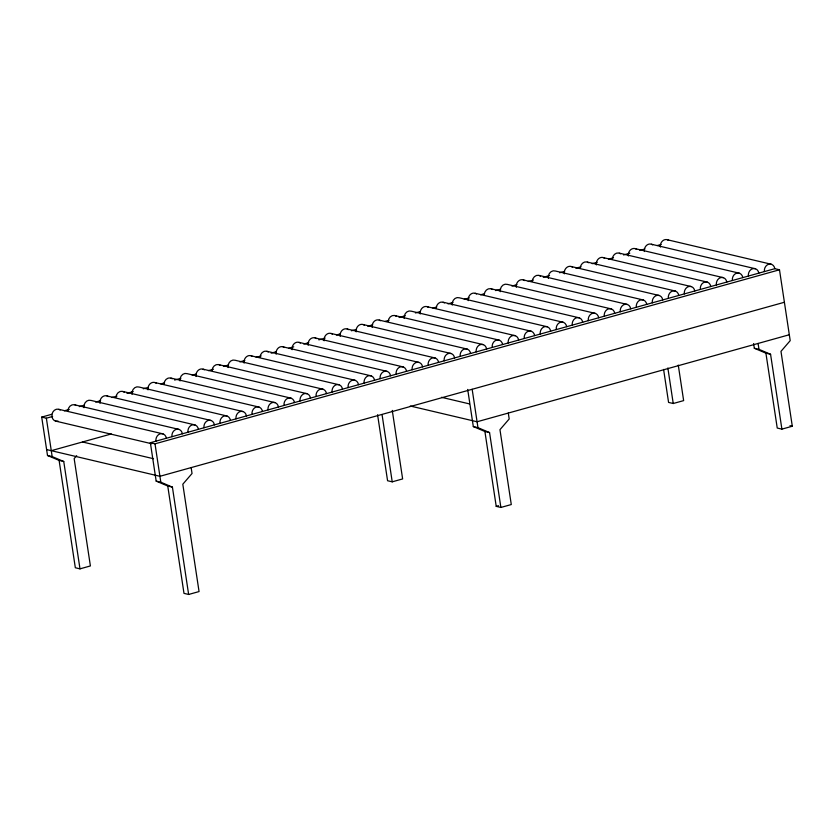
<?xml version="1.0" encoding="UTF-8"?>
<svg xmlns="http://www.w3.org/2000/svg" width="834" height="834" viewBox="0 0 834 834"><rect width="100%" height="100%" fill="white"/><g stroke="black" fill="none" stroke-linecap="round" stroke-linejoin="round"><path stroke-width="1.25" d="M76.676 455.677L74.163 458.596L90.395 565.942L79.991 568.851L75.331 567.745L59.099 460.399L47.507 455.489L41.7 417.104L51.729 414.3M64.27 410.808L69.285 409.411M79.324 406.617L84.338 405.22M95.618 402.071L100.633 400.674M111.923 397.526L116.937 396.129M126.966 393.335L133.242 391.594M143.271 388.79L148.285 387.393M160.826 383.901L164.59 382.848M174.619 380.054L180.895 378.313M192.174 375.164L195.938 374.112M208.479 370.619L213.494 369.222M223.522 366.428L228.537 365.031M239.827 361.883L244.842 360.486M256.132 357.338L261.146 355.941M271.175 353.147L276.19 351.75M288.731 348.258L293.745 346.861M303.774 344.067L308.788 342.659M318.828 339.865L325.093 338.124M336.383 334.976L340.147 333.923M351.427 330.785L356.441 329.388M367.731 326.24L372.746 324.843M385.287 321.351L389.051 320.298M399.079 317.504L405.345 315.752M415.384 312.958L420.399 311.562M432.94 308.069L436.693 307.016M447.983 303.868L452.998 302.471M464.288 299.333L469.302 297.936M480.582 294.788L484.346 293.735M495.636 290.597L500.65 289.2M511.93 286.052L516.955 284.655M528.235 281.506L533.249 280.109M543.288 277.315L549.554 275.564M559.583 272.77L564.597 271.373M575.887 268.225L580.902 266.828M592.192 263.68L597.207 262.283M608.486 259.145L613.501 257.748M623.54 254.943L629.806 253.202M639.834 250.408L644.859 249.001M657.39 245.509L661.154 244.466M41.7 417.104L46.36 418.199L52.625 416.447M51.27 450.683L111.349 433.941M191.153 467.603L192.039 473.503L182.813 484.21L199.055 591.567L188.64 594.465L172.409 487.119L167.749 486.013L156.167 481.103L150.36 442.718L774.828 268.684L779.488 269.789L790.205 340.647L780.978 351.364L792.3 426.237L781.896 429.135L777.236 428.04L765.914 353.168L754.322 348.258L753.613 343.535M150.36 442.718L155.009 443.824L779.488 269.789M784.398 302.262L159.93 476.297L46.61 449.578M789.308 334.747L477.079 421.764L410.276 406.012M377.583 414.738L387.57 480.728L392.22 481.833L402.634 478.924L392.261 410.401M663.593 369.42L668.576 402.415L673.236 403.51L683.64 400.612L678.271 365.083M467.697 389.436L473.316 426.57L484.898 431.48L496.22 506.353L498.534 505.706M496.22 506.353L500.88 507.447L511.284 504.549L499.962 429.677L509.188 418.97L508.302 413.059M667.45 239.775L771.45 264.295M651.437 244.237L755.437 268.757M635.425 248.699L739.424 273.218M619.412 253.161L723.422 277.68M603.409 257.623L707.409 282.142M587.397 262.084L691.396 286.604M571.384 266.546L675.384 291.066M659.371 295.528L555.371 271.008A6.13 5.233 -76.7 0 0 548.334 278.306M539.358 275.47L643.358 300M523.345 279.932L627.345 304.462M611.332 308.924L507.333 284.394A6.13 5.233 -76.7 0 0 500.296 291.692M754.322 348.258L758.982 349.352L770.564 354.262L781.896 429.135M765.914 353.168L770.564 354.262M491.32 288.856L595.32 313.386M475.307 293.328L579.307 317.848M563.294 322.31L459.294 297.79A6.13 5.233 -76.7 0 0 452.268 305.077M443.281 302.252L547.281 326.772M427.269 306.714L531.268 331.234M515.256 335.695L411.256 311.176A6.13 5.233 -76.7 0 0 404.229 318.463M395.243 315.638L499.253 340.157M379.23 320.1L483.24 344.619M363.228 324.562L467.228 349.081M789.975 425.684L792.3 426.237M347.215 329.023L451.215 353.543M331.202 333.485L435.202 358.005M315.189 337.947L419.189 362.467M299.177 342.409L403.176 366.929M283.164 346.871L387.164 371.391M267.151 351.333L371.151 375.853M441.499 397.307L469.396 403.885M251.138 355.795L355.138 380.314M339.125 384.787L235.125 360.257A6.13 5.233 -76.7 0 0 228.099 367.554M219.113 364.719L323.112 389.249M473.316 426.57L477.965 427.665L489.558 432.575L500.88 507.447M484.898 431.48L489.558 432.575M203.1 369.181L307.1 393.711M291.087 398.172L187.087 373.642A6.13 5.233 -76.7 0 0 180.061 380.94M171.074 378.104L275.074 402.634M155.061 382.577L259.072 407.096M243.059 411.558L139.049 387.039A6.13 5.233 -76.7 0 0 132.022 394.326M123.046 391.5L227.046 416.02M107.033 395.962L211.033 420.482M195.02 424.944L91.021 400.424A6.13 5.233 -76.7 0 0 83.984 407.711M75.008 404.886L179.008 429.406M58.995 409.348L162.995 433.868M55.336 421.024L151.725 443.751M82.493 441.978L153.519 458.721M47.507 455.489L52.167 456.584L63.749 461.494L79.991 568.851M156.167 481.103L160.816 482.208L172.409 487.119M59.099 460.399L63.749 461.494M188.64 594.465L183.991 593.37L167.749 486.013M758.085 343.452L758.982 349.352M667.857 367.982L673.236 403.51M472.159 389.28L477.965 427.665M382.055 414.571L392.22 481.833M155.009 443.824L160.816 482.208M46.36 418.199L52.167 456.584M764.424 271.582A6.13 5.233 -76.7 0 1 768.729 264.232A6.13 5.233 -76.7 0 1 774.828 268.684M58.057 421.097A6.13 5.233 -76.7 0 1 52.01 414.269A6.13 5.233 -76.7 0 1 60.215 409.984M155.958 441.155A6.13 5.233 -76.7 0 1 160.274 433.805A6.13 5.233 -76.7 0 1 166.373 438.257M67.919 410.599A6.13 5.233 -76.7 0 1 76.228 405.522M171.971 436.693A6.13 5.233 -76.7 0 1 176.287 429.343A6.13 5.233 -76.7 0 1 182.385 433.795M187.984 432.231A6.13 5.233 -76.7 0 1 192.3 424.881A6.13 5.233 -76.7 0 1 198.398 429.333M99.997 403.249A6.13 5.233 -76.7 0 1 102.384 396.901A6.13 5.233 -76.7 0 1 108.253 396.598M203.996 427.769A6.13 5.233 -76.7 0 1 208.312 420.419A6.13 5.233 -76.7 0 1 214.411 424.871M115.957 397.213A6.13 5.233 -76.7 0 1 124.266 392.136M220.009 423.307A6.13 5.233 -76.7 0 1 224.325 415.957A6.13 5.233 -76.7 0 1 230.413 420.409M236.022 418.845A6.13 5.233 -76.7 0 1 240.338 411.496A6.13 5.233 -76.7 0 1 246.426 415.947M148.035 389.864A6.13 5.233 -76.7 0 1 150.422 383.515A6.13 5.233 -76.7 0 1 156.281 383.213M252.035 414.383A6.13 5.233 -76.7 0 1 256.34 407.023A6.13 5.233 -76.7 0 1 262.439 411.485M163.996 383.817A6.13 5.233 -76.7 0 1 172.294 378.751M268.048 409.921A6.13 5.233 -76.7 0 1 272.353 402.561A6.13 5.233 -76.7 0 1 278.452 407.023M284.06 405.46A6.13 5.233 -76.7 0 1 288.366 398.099A6.13 5.233 -76.7 0 1 294.465 402.561M196.073 376.478A6.13 5.233 -76.7 0 1 198.461 370.119A6.13 5.233 -76.7 0 1 204.32 369.827M300.073 400.998A6.13 5.233 -76.7 0 1 304.379 393.638A6.13 5.233 -76.7 0 1 310.477 398.099M212.024 370.432A6.13 5.233 -76.7 0 1 220.332 365.365M316.086 396.536A6.13 5.233 -76.7 0 1 320.392 389.176A6.13 5.233 -76.7 0 1 326.49 393.638M332.099 392.074A6.13 5.233 -76.7 0 1 336.404 384.714A6.13 5.233 -76.7 0 1 342.503 389.176M244.101 363.092A6.13 5.233 -76.7 0 1 246.489 356.733A6.13 5.233 -76.7 0 1 252.358 356.431M348.112 387.612A6.13 5.233 -76.7 0 1 352.417 380.252A6.13 5.233 -76.7 0 1 358.516 384.714M260.062 357.046A6.13 5.233 -76.7 0 1 268.371 351.969M364.114 383.15A6.13 5.233 -76.7 0 1 368.43 375.79A6.13 5.233 -76.7 0 1 374.529 380.241M276.127 354.158A6.13 5.233 -76.7 0 1 278.514 347.809A6.13 5.233 -76.7 0 1 284.384 347.507M380.127 378.688A6.13 5.233 -76.7 0 1 384.443 371.328A6.13 5.233 -76.7 0 1 390.541 375.78M292.14 349.696A6.13 5.233 -76.7 0 1 294.527 343.347A6.13 5.233 -76.7 0 1 300.396 343.045M396.14 374.226A6.13 5.233 -76.7 0 1 400.456 366.866A6.13 5.233 -76.7 0 1 406.554 371.318M308.153 345.234A6.13 5.233 -76.7 0 1 310.54 338.885A6.13 5.233 -76.7 0 1 316.409 338.583M412.152 369.764A6.13 5.233 -76.7 0 1 416.468 362.404A6.13 5.233 -76.7 0 1 422.567 366.856M324.165 340.772A6.13 5.233 -76.7 0 1 326.553 334.424A6.13 5.233 -76.7 0 1 332.422 334.121M428.165 365.292A6.13 5.233 -76.7 0 1 432.481 357.942A6.13 5.233 -76.7 0 1 438.58 362.394M340.178 336.31A6.13 5.233 -76.7 0 1 342.566 329.962A6.13 5.233 -76.7 0 1 348.435 329.659M444.178 360.83A6.13 5.233 -76.7 0 1 448.494 353.48A6.13 5.233 -76.7 0 1 454.593 357.932M356.191 331.849A6.13 5.233 -76.7 0 1 358.578 325.5A6.13 5.233 -76.7 0 1 364.448 325.197M460.191 356.368A6.13 5.233 -76.7 0 1 464.507 349.019A6.13 5.233 -76.7 0 1 470.595 353.47M372.204 327.387A6.13 5.233 -76.7 0 1 374.591 321.038A6.13 5.233 -76.7 0 1 380.45 320.736M476.204 351.906A6.13 5.233 -76.7 0 1 480.52 344.557A6.13 5.233 -76.7 0 1 486.608 349.008M388.164 321.351A6.13 5.233 -76.7 0 1 396.463 316.274M492.216 347.444A6.13 5.233 -76.7 0 1 496.522 340.095A6.13 5.233 -76.7 0 1 502.621 344.546M508.229 342.983A6.13 5.233 -76.7 0 1 512.535 335.633A6.13 5.233 -76.7 0 1 518.633 340.084M420.242 314.001A6.13 5.233 -76.7 0 1 422.629 307.652A6.13 5.233 -76.7 0 1 428.488 307.35M524.242 338.521A6.13 5.233 -76.7 0 1 528.548 331.171A6.13 5.233 -76.7 0 1 534.646 335.622M436.192 307.965A6.13 5.233 -76.7 0 1 444.501 302.888M540.255 334.059A6.13 5.233 -76.7 0 1 544.56 326.709A6.13 5.233 -76.7 0 1 550.659 331.161M556.268 329.597A6.13 5.233 -76.7 0 1 560.573 322.237A6.13 5.233 -76.7 0 1 566.672 326.699M468.27 300.615A6.13 5.233 -76.7 0 1 470.657 294.266A6.13 5.233 -76.7 0 1 476.527 293.964M572.28 325.135A6.13 5.233 -76.7 0 1 576.586 317.775A6.13 5.233 -76.7 0 1 582.685 322.237M484.231 294.569A6.13 5.233 -76.7 0 1 492.54 289.502M588.293 320.673A6.13 5.233 -76.7 0 1 592.599 313.313A6.13 5.233 -76.7 0 1 598.697 317.775M604.296 316.211A6.13 5.233 -76.7 0 1 608.611 308.851A6.13 5.233 -76.7 0 1 614.71 313.313M516.309 287.23A6.13 5.233 -76.7 0 1 518.696 280.87A6.13 5.233 -76.7 0 1 524.565 280.578M620.308 311.749A6.13 5.233 -76.7 0 1 624.624 304.389A6.13 5.233 -76.7 0 1 630.723 308.851M532.269 281.183A6.13 5.233 -76.7 0 1 540.578 276.117M636.321 307.287A6.13 5.233 -76.7 0 1 640.637 299.927A6.13 5.233 -76.7 0 1 646.736 304.389M652.334 302.825A6.13 5.233 -76.7 0 1 656.65 295.465A6.13 5.233 -76.7 0 1 662.749 299.927M564.347 273.833A6.13 5.233 -76.7 0 1 566.734 267.485A6.13 5.233 -76.7 0 1 572.604 267.182M668.347 298.363A6.13 5.233 -76.7 0 1 672.663 291.003A6.13 5.233 -76.7 0 1 678.761 295.455M580.308 267.797A6.13 5.233 -76.7 0 1 588.616 262.72M684.36 293.902A6.13 5.233 -76.7 0 1 688.676 286.542A6.13 5.233 -76.7 0 1 694.764 290.993M596.373 264.91A6.13 5.233 -76.7 0 1 598.76 258.561A6.13 5.233 -76.7 0 1 604.629 258.259M700.372 289.44A6.13 5.233 -76.7 0 1 704.688 282.08A6.13 5.233 -76.7 0 1 710.776 286.531M612.333 258.874A6.13 5.233 -76.7 0 1 620.632 253.797M716.385 284.978A6.13 5.233 -76.7 0 1 720.691 277.618A6.13 5.233 -76.7 0 1 726.789 282.069M628.398 255.986A6.13 5.233 -76.7 0 1 630.785 249.637A6.13 5.233 -76.7 0 1 636.644 249.335M732.398 280.516A6.13 5.233 -76.7 0 1 736.703 273.156A6.13 5.233 -76.7 0 1 742.802 277.607M644.411 251.524A6.13 5.233 -76.7 0 1 646.798 245.175A6.13 5.233 -76.7 0 1 652.657 244.873M748.411 276.044A6.13 5.233 -76.7 0 1 752.716 268.694A6.13 5.233 -76.7 0 1 758.815 273.145M660.424 247.062A6.13 5.233 -76.7 0 1 662.811 240.713A6.13 5.233 -76.7 0 1 668.67 240.411"/></g></svg>
